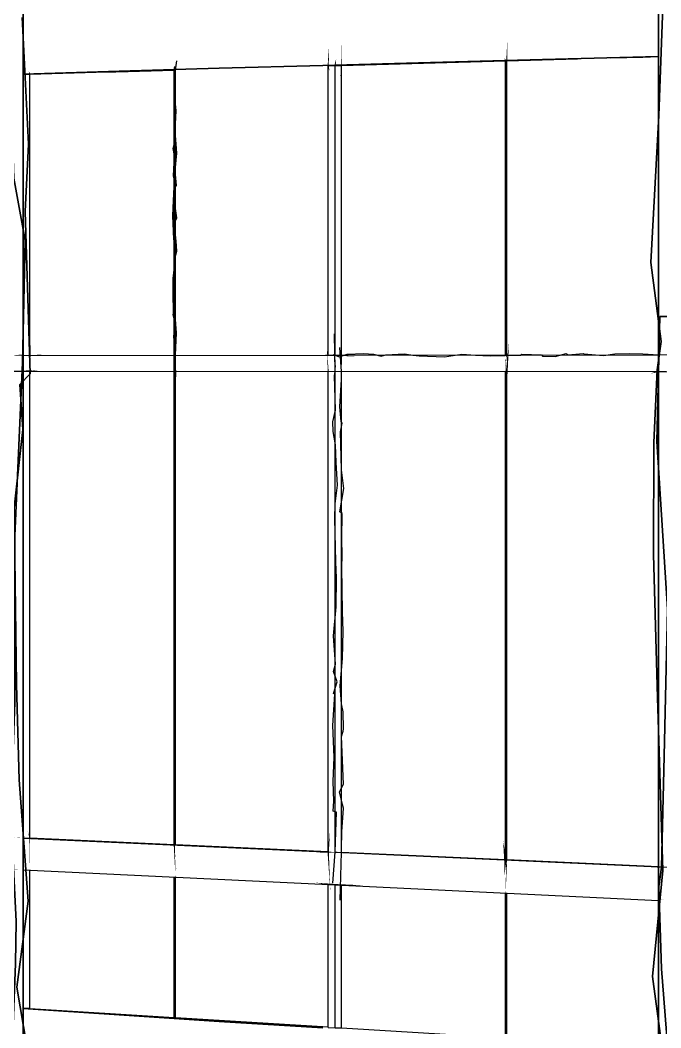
# Model space of a CAD drawing. Header units: inches. Extents: x -877 to 882, y -418 to 410.
# Drawn here: x -669.9 to -604.3, y -163.4 to -60.2 of the extents above; entities that cross this region are included whole.
import ezdxf

# ---------------------------------------------------------------- set-up
doc = ezdxf.new("R2010")
doc.units = ezdxf.units.IN
doc.header["$LTSCALE"] = 0.5
doc.header["$MEASUREMENT"] = 0
doc.layers.get('0').update_dxf_attribs({"lineweight": 18})
for name, color, linetype, lineweight in [('A-Glaz-Curt', 52, 'Continuous', 35), ('A-Glaz-Curt-Unit', 51, 'Continuous', 25), ('A-Wall', 113, 'Continuous', 35)]:
    doc.layers.add(name, color=color, linetype=linetype, lineweight=lineweight)

# ---------------------------------------------------------------- blocks, each defined once
blk = doc.blocks.new('*U12')
at = {"color": 7, "linetype": 'Continuous', "lineweight": -3}
for p, q in [((-637.64, -64.88), (-636.99, -64.89)), ((-609.4, -64.12), (-606.11, -64.03)), ((-606.11, -64.03), (-604.53, -63.98)), ((-662.09, -65.59), (-660.08, -65.53)), ((-660.08, -65.53), (-658.81, -65.5)), ((-658.81, -65.5), (-654.1, -65.36))]:
    blk.add_line(p, q, dxfattribs=at)
at = {"layer": 'A-Glaz-Curt', "color": 143, "linetype": 'Continuous', "lineweight": 35}
for p, q in [((-604.53, -201.32), (-604.53, 207.17)), ((-669.57, -195.25), (-669.57, 189.79)), ((-604.53, -63.96), (-604.53, -55.73)), ((-669.57, -65.77), (-669.57, -58.01)), ((-616.4, -64.27), (-604.53, -63.96)), ((-604.53, -63.96), (-604.53, -63.96)), ((-649.5, -65.18), (-638.88, -64.88)), ((-638.88, -64.88), (-627.85, -64.58)), ((-627.85, -64.58), (-616.4, -64.27)), ((-669.57, -65.77), (-659.73, -65.48)), ((-669.57, -65.77), (-668.89, -65.78)), ((-659.73, -65.48), (-649.5, -65.18)), ((-669.57, -161.46), (-668.89, -161.45)), ((-669.57, -169.22), (-669.57, -161.46)), ((-669.57, -161.46), (-659.73, -162.11)), ((-659.73, -162.11), (-649.5, -162.77)), ((-649.5, -162.77), (-638.88, -163.43))]:
    blk.add_line(p, q, dxfattribs=at)
at = {"layer": 'A-Glaz-Curt-Unit', "color": 143, "linetype": 'Continuous', "lineweight": 25}
for p, q in [((-638.34, -64.9), (-637.64, -64.88)), ((-638.34, -94.56), (-638.34, -64.9)), ((-637.64, -94.55), (-637.64, -64.88)), ((-620.2, -94.54), (-620.2, -64.42)), ((-620.2, -64.42), (-620.06, -64.42)), ((-620.06, -94.54), (-620.06, -64.42)), ((-654.1, -94.57), (-654.1, -65.36)), ((-654.1, -65.36), (-653.97, -65.36)), ((-653.97, -94.57), (-653.97, -65.36)), ((-669.53, -94.58), (-638.32, -94.56)), ((-669.53, -96.2), (-669.53, -94.58)), ((-638.34, -94.56), (-637.64, -94.55)), ((-638.34, -94.56), (-638.33, -94.56)), ((-637.64, -94.55), (-637.62, -94.55)), ((-637.62, -94.55), (-604.53, -94.53)), ((-604.53, -96.24), (-604.53, -94.53)), ((-604.53, -94.53), (-604.53, -94.53)), ((-669.53, -96.2), (-604.53, -96.24)), ((-654.1, -144.67), (-654.1, -96.21)), ((-653.97, -144.67), (-653.97, -96.21)), ((-638.34, -145.42), (-638.34, -96.22)), ((-637.64, -145.45), (-637.64, -96.22)), ((-620.2, -146.21), (-620.2, -96.23)), ((-620.06, -146.21), (-620.06, -96.23)), ((-604.53, -96.24), (-604.53, -96.24)), ((-669.53, -144.01), (-668.89, -143.99)), ((-669.53, -147.24), (-669.53, -144.01)), ((-669.53, -144.01), (-638.05, -145.44)), ((-654.1, -144.67), (-653.97, -144.67)), ((-637.64, -145.45), (-604.53, -146.96)), ((-620.2, -146.21), (-620.06, -146.21)), ((-669.53, -147.24), (-638.26, -148.75)), ((-604.53, -150.39), (-604.53, -146.96)), ((-604.53, -146.96), (-604.53, -146.96)), ((-654.1, -162.36), (-654.1, -147.99)), ((-653.97, -162.37), (-653.97, -147.99)), ((-638.34, -163.39), (-638.34, -148.75)), ((-638.26, -148.75), (-637.64, -148.78)), ((-637.64, -163.43), (-637.64, -148.78)), ((-637.64, -148.78), (-637.64, -148.78)), ((-637.64, -148.78), (-604.53, -150.39)), ((-620.2, -164.45), (-620.2, -149.63)), ((-620.06, -164.46), (-620.06, -149.64)), ((-604.53, -150.39), (-604.53, -150.39)), ((-654.1, -162.36), (-653.97, -162.37)), ((-638.34, -163.39), (-637.64, -163.43)), ((-637.64, -163.43), (-636.99, -163.42))]:
    blk.add_line(p, q, dxfattribs=at)
at = {"layer": 'A-Glaz-Curt-Unit', "color": 141, "linetype": 'Continuous', "lineweight": 25}
for p, q in [((-636.99, -64.89), (-620.2, -64.42)), ((-636.99, -94.55), (-636.99, -64.89)), ((-620.06, -64.42), (-612.82, -64.22)), ((-668.89, -65.78), (-662.09, -65.59)), ((-668.89, -94.58), (-668.89, -65.78)), ((-668.89, -143.99), (-668.89, -96.2)), ((-636.99, -145.44), (-636.99, -96.22)), ((-668.89, -143.99), (-654.1, -144.67)), ((-653.97, -144.67), (-638.34, -145.38)), ((-636.99, -145.44), (-620.2, -146.21)), ((-620.06, -146.21), (-604.53, -146.92)), ((-668.89, -161.45), (-668.89, -147.27)), ((-636.99, -163.42), (-636.99, -148.82)), ((-668.89, -161.45), (-654.1, -162.36)), ((-653.97, -162.37), (-638.34, -163.33)), ((-636.99, -163.42), (-620.2, -164.45))]:
    blk.add_line(p, q, dxfattribs=at)
blk = doc.blocks.new('New Napkin Sketch')
at = {"layer": 'A-Wall', "color": 143, "linetype": 'Continuous', "lineweight": 35}
for p, q in [((-604.53, -63.96), (-604.53, -55.73)), ((-669.57, -65.77), (-669.57, -58.01)), ((-616.4, -64.27), (-604.53, -63.96)), ((-604.53, -63.96), (-604.53, -63.96)), ((-649.5, -65.18), (-638.88, -64.88)), ((-638.88, -64.88), (-627.85, -64.58)), ((-627.85, -64.58), (-616.4, -64.27)), ((-669.57, -65.77), (-659.73, -65.48)), ((-669.57, -65.77), (-668.89, -65.78)), ((-659.73, -65.48), (-649.5, -65.18)), ((-669.57, -161.46), (-668.89, -161.45)), ((-669.57, -169.22), (-669.57, -161.46)), ((-669.57, -161.46), (-659.73, -162.11)), ((-659.73, -162.11), (-649.5, -162.77)), ((-649.5, -162.77), (-638.88, -163.43))]:
    blk.add_line(p, q, dxfattribs=at)
at = {"layer": 'A-Wall', "color": 143, "linetype": 'Continuous', "lineweight": 25}
for p, q in [((-638.34, -64.9), (-637.64, -64.88)), ((-620.2, -64.42), (-620.06, -64.42)), ((-654.1, -65.36), (-653.97, -65.36)), ((-669.53, -96.2), (-669.53, -94.58)), ((-638.34, -94.56), (-637.64, -94.55)), ((-638.34, -94.56), (-638.33, -94.56)), ((-637.64, -94.55), (-637.62, -94.55)), ((-604.53, -96.24), (-604.53, -94.53)), ((-604.53, -94.53), (-604.53, -94.53)), ((-604.53, -96.24), (-604.53, -96.24)), ((-669.53, -144.01), (-668.89, -143.99)), ((-669.53, -147.24), (-669.53, -144.01)), ((-654.1, -144.67), (-653.97, -144.67)), ((-620.2, -146.21), (-620.06, -146.21)), ((-604.53, -150.39), (-604.53, -146.96)), ((-604.53, -146.96), (-604.53, -146.96)), ((-654.1, -162.36), (-654.1, -147.99)), ((-653.97, -162.37), (-653.97, -147.99)), ((-638.34, -163.39), (-638.34, -148.75)), ((-638.26, -148.75), (-637.64, -148.78)), ((-637.64, -163.43), (-637.64, -148.78)), ((-637.64, -148.78), (-637.64, -148.78)), ((-620.2, -164.45), (-620.2, -149.63)), ((-620.06, -164.46), (-620.06, -149.64)), ((-604.53, -150.39), (-604.53, -150.39)), ((-654.1, -162.36), (-653.97, -162.37)), ((-638.34, -163.39), (-637.64, -163.43)), ((-637.64, -163.43), (-636.99, -163.42))]:
    blk.add_line(p, q, dxfattribs=at)
at = {"layer": 'A-Wall', "color": 7, "linetype": 'Continuous', "lineweight": -3}
for p, q in [((-637.64, -64.88), (-636.99, -64.89)), ((-609.4, -64.12), (-606.11, -64.03)), ((-606.11, -64.03), (-604.53, -63.98)), ((-662.09, -65.59), (-660.08, -65.53)), ((-660.08, -65.53), (-658.81, -65.5)), ((-658.81, -65.5), (-654.1, -65.36))]:
    blk.add_line(p, q, dxfattribs=at)
at = {"layer": 'A-Wall', "color": 141, "linetype": 'Continuous', "lineweight": 25}
for p, q in [((-636.99, -64.89), (-620.2, -64.42)), ((-620.06, -64.42), (-612.82, -64.22)), ((-668.89, -65.78), (-662.09, -65.59)), ((-668.89, -143.99), (-654.1, -144.67)), ((-653.97, -144.67), (-638.34, -145.38)), ((-636.99, -145.44), (-620.2, -146.21)), ((-620.06, -146.21), (-604.53, -146.92)), ((-668.89, -161.45), (-668.89, -147.27)), ((-636.99, -163.42), (-636.99, -148.82)), ((-668.89, -161.45), (-654.1, -162.36)), ((-653.97, -162.37), (-638.34, -163.33)), ((-636.99, -163.42), (-620.2, -164.45))]:
    blk.add_line(p, q, dxfattribs=at)
at = {"layer": 'A-Wall', "color": 143, "linetype": 'Continuous', "lineweight": 35, "extrusion": (0, 0, -1)}
for points in [[(603.6, -205.24), (603.74, -201.39), (603.36, -191.89), (602.87, -180.74), (603.83, -180.06), (603.71, -176.61), (604.61, -170.53), (603.23, -170), (604.21, -157.4), (604.5, -148.95), (604.21, -146.98), (603.94, -135.63), (603.6, -120.55), (604.69, -103.38), (604.38, -90.61), (603.43, -90.61), (603.02, -76.94), (602.91, -64.01), (603.36, -63.04), (603.21, -56.66)], [(604.73, -204.41), (604.53, -201.32), (605.22, -193.35), (604.74, -184.5), (604.83, -174.42), (603.64, -169.35), (605.15, -158.17), (604.08, -147.33), (604.61, -129.6), (605.03, -114.96), (605, -103.5), (604.64, -96.06), (604.24, -93.15), (605.3, -85.06), (604.5, -70), (603.86, -53.27)], [(669.13, -214.33), (669.57, -195.25), (668.75, -180.25), (668.85, -167.31), (670.22, -159.28), (669.06, -150.46), (669.99, -138.05), (670.25, -128.27), (670.49, -110.17), (669.62, -102.17), (669.9, -97.57), (668.86, -96.47), (669.35, -79.83), (669.03, -72.95), (669.66, -59.98)], [(670.12, -196.69), (670.19, -195.18), (670.17, -182.99), (671.02, -177.48), (670.17, -176.44), (670.82, -169.29), (670.35, -156.86), (670.28, -152.56), (670.82, -141.53), (670.42, -130.11), (670.46, -122.71), (670.42, -113.06), (669.65, -95.29), (669.35, -82.82), (670.53, -76.44), (670.92, -64.37), (670.81, -61.51), (670.62, -57.61)]]:
    blk.add_lwpolyline(points, dxfattribs=at)
at = {"layer": 'A-Wall', "color": 143, "linetype": 'Continuous', "lineweight": 25, "extrusion": (0, 0, -1)}
for points in [[(638.33, -95.41, 0, 0.00337, 0), (638.34, -94.56, 0.00337, 0, 0), (638.28, -92.97, 0, 0, 0), (638.27, -91.6, 0, 0, 0), (638.29, -89.7, 0, 0, 0), (638.34, -87.04, 0, 0, 0), (638.46, -85.24, 0, 0, 0), (638.47, -83.81, 0, 0, 0), (638.39, -81.78, 0, 0, 0), (638.26, -78.89, 0, 0, 0), (638.21, -77.36, 0, 0, 0), (638.37, -77.34, 0, 0, 0), (638.22, -75.76, 0, 0, 0), (638.25, -74.23, 0, 0, 0), (638.4, -71.49, 0, 0, 0), (638.27, -70.81, 0, 0, 0), (638.42, -69.95, 0, 0, 0), (638.37, -68.89, 0, 0, 0), (638.42, -68.26, 0, 0, 0), (638.36, -67.74, 0, 0, 0), (638.2, -65.52, 0, 0.115, 0), (638.34, -64.9, 0.115, 0, 0), (638.25, -62.85, 0, 0, 0)], [(619.94, -96.56, 0, 0.0752, 0), (620.06, -94.54, 0.0752, 0, 0), (619.94, -94.41, 0, 0, 0), (619.99, -91.63, 0, 0, 0), (619.94, -88.81, 0, 0, 0), (620.2, -86.99, 0, 0, 0), (620.06, -86.74, 0, 0, 0), (620.06, -86.1, 0, 0, 0), (620.1, -83.99, 0, 0, 0), (620.11, -82.84, 0, 0, 0), (619.97, -79.96, 0, 0, 0), (620.07, -76.95, 0, 0, 0), (620.05, -74.15, 0, 0, 0), (620.02, -71.32, 0, 0, 0), (620.01, -69.33, 0, 0, 0), (620.14, -69.18, 0, 0, 0), (620.02, -68.61, 0, 0, 0), (620, -67.54, 0, 0, 0), (619.99, -65.41, 0, 0, 0), (620.05, -65.21, 0, 0.1, 0), (620.06, -64.42, 0.1, 0, 0), (620.01, -62.46, 0, 0, 0)], [(637.52, -96.26, 0, 0.0418, 0), (637.64, -94.55, 0.0418, 0, 0), (637.67, -94.52, 0, 0, 0), (637.74, -91.86, 0, 0, 0), (637.51, -89.4, 0, 0, 0), (637.73, -88.87, 0, 0, 0), (637.53, -88.27, 0, 0, 0), (637.59, -86.95, 0, 0, 0), (637.65, -86.29, 0, 0, 0), (637.68, -83.34, 0, 0, 0), (637.74, -82.24, 0, 0, 0), (637.78, -80.1, 0, 0, 0), (637.68, -77.66, 0, 0, 0), (637.71, -77.43, 0, 0, 0), (637.5, -76.57, 0, 0, 0), (637.62, -76, 0, 0, 0), (637.54, -75.14, 0, 0, 0), (637.73, -74.69, 0, 0, 0), (637.71, -71.79, 0, 0, 0), (637.51, -68.83, 0, 0, 0), (637.56, -67.53, 0, 0, 0), (637.67, -66.09, 0, 0.14, 0), (637.64, -64.88, 0.14, 0, 0), (637.52, -64.21, 0, 0, 0)], [(620.26, -96.21, 0, 0.00872, 0), (620.2, -94.54, 0.00872, 0, 0), (620.21, -94.14, 0, 0, 0), (620.08, -91.22, 0, 0, 0), (620.06, -88.23, 0, 0, 0), (620.17, -86.93, 0, 0, 0), (620.07, -85.52, 0, 0, 0), (620.12, -85, 0, 0, 0), (620.18, -84.34, 0, 0, 0), (620.29, -82.42, 0, 0, 0), (620.12, -80.16, 0, 0, 0), (620.07, -79.34, 0, 0, 0), (620.08, -77.8, 0, 0, 0), (620.22, -75.34, 0, 0, 0), (620.09, -74.99, 0, 0, 0), (620.29, -73.78, 0, 0, 0), (620.24, -73.72, 0, 0, 0), (620.24, -70.96, 0, 0, 0), (620.14, -69.14, 0, 0, 0), (620.33, -69.1, 0, 0, 0), (620.17, -68.99, 0, 0, 0), (620.32, -68.25, 0, 0, 0), (620.19, -65.6, 0, 0.106, 0), (620.2, -64.42, 0.106, 0, 0), (620.28, -64.1, 0, 0, 0)], [(653.97, -148.03, 0, 0.118, 0), (654.1, -144.67, 0.118, 0, 0), (653.98, -143.93, 0, 0, 0), (654.23, -141.29, 0, 0, 0), (653.94, -137.49, 0, 0, 0), (654.13, -133.55, 0, 0, 0), (653.92, -130.76, 0, 0, 0), (654.07, -130.3, 0, 0, 0), (654.02, -126.04, 0, 0, 0), (654.03, -122.45, 0, 0, 0), (654.1, -121.57, 0, 0, 0), (653.86, -120.55, 0, 0, 0), (653.96, -117.67, 0, 0, 0), (653.98, -113.65, 0, 0, 0), (654.18, -110, 0, 0, 0), (654.26, -109.81, 0, 0, 0), (654.03, -107.41, 0, 0, 0), (654.22, -103.17, 0, 0, 0), (654.08, -101.87, 0, 0, 0), (654.01, -98.19, 0, 0.185, 0), (654.1, -96.21, 0.185, 0, 0), (654.02, -91.72, 0, 0, 0)], [(620.21, -150.46, 0, 0.0917, 0), (620.06, -146.21, 0.0917, 0, 0), (620.1, -141.43, 0, 0, 0), (620.01, -138.77, 0, 0, 0), (620.23, -136.15, 0, 0, 0), (620.11, -132.71, 0, 0, 0), (620.08, -130.86, 0, 0, 0), (619.87, -130.37, 0, 0, 0), (620.12, -127.02, 0, 0, 0), (619.91, -126.69, 0, 0, 0), (619.97, -122.68, 0, 0, 0), (620, -121.67, 0, 0, 0), (620.3, -119.4, 0, 0, 0), (620.09, -115.5, 0, 0, 0), (620.04, -114.46, 0, 0, 0), (620.01, -109.52, 0, 0, 0), (620.17, -109.37, 0, 0, 0), (620.12, -105.09, 0, 0, 0), (620, -101.1, 0, 0, 0), (620.1, -100.55, 0, 0, 0), (620.21, -98.85, 0, 0.188, 0), (620.06, -96.23, 0.188, 0, 0), (619.82, -93.19, 0, 0, 0)], [(700.21, -94.56, 0, 0.0883, 0), (699.65, -94.61, 0.0883, 0, 0), (698.4, -94.62, 0, 0, 0), (697.66, -94.66, 0, 0, 0), (696.38, -94.58, 0, 0, 0), (695.3, -94.58, 0, 0, 0), (694.56, -94.66, 0, 0, 0), (692.74, -94.59, 0, 0, 0), (691.37, -94.73, 0, 0, 0), (688.76, -94.47, 0, 0, 0), (688.43, -94.61, 0, 0, 0), (688.07, -94.64, 0, 0, 0), (686.32, -94.6, 0, 0, 0), (684.31, -94.54, 0, 0, 0), (681.56, -94.72, 0, 0, 0), (679.14, -94.69, 0, 0, 0), (677.54, -94.46, 0, 0, 0), (677.52, -94.58, 0, 0, 0), (675.46, -94.52, 0, 0, 0), (674.89, -94.7, 0, 0, 0), (674.38, -94.65, 0, 0, 0), (672.7, -94.52, 0, 0.081, 0), (672.07, -94.59, 0.081, 0, 0), (669.4, -94.51, 0, 0, 0)], [(671.38, -94.55, 0, 0.0781, 0), (669.53, -94.58, 0.0781, 0, 0), (667.55, -94.51, 0, 0, 0), (666.87, -94.62, 0, 0, 0), (664.59, -94.45, 0, 0, 0), (661.76, -94.5, 0, 0, 0), (658.71, -94.44, 0, 0, 0), (658.44, -94.62, 0, 0, 0), (657.15, -94.57, 0, 0, 0), (656.16, -94.54, 0, 0, 0), (655.52, -94.46, 0, 0, 0), (653.67, -94.61, 0, 0, 0), (652.51, -94.43, 0, 0, 0), (651.23, -94.56, 0, 0, 0), (648.42, -94.46, 0, 0, 0), (645.76, -94.64, 0, 0, 0), (644.03, -94.44, 0, 0, 0), (643.2, -94.54, 0, 0, 0), (642.05, -94.7, 0, 0, 0), (639.73, -94.52, 0, 0, 0), (639.34, -94.5, 0, 0, 0), (639.2, -94.55, 0, 0.115, 0), (638.32, -94.56, 0.115, 0, 0), (635.26, -94.68, 0, 0, 0)], [(653.89, -147.73, 0, 0.00901, 0), (653.97, -144.67, 0.00901, 0, 0), (653.94, -142, 0, 0, 0), (654.01, -141.9, 0, 0, 0), (653.88, -140.16, 0, 0, 0), (653.95, -135.38, 0, 0, 0), (654.16, -131.74, 0, 0, 0), (653.97, -129.67, 0, 0, 0), (653.82, -129.54, 0, 0, 0), (653.96, -125.17, 0, 0, 0), (653.98, -124.76, 0, 0, 0), (654.2, -124.05, 0, 0, 0), (653.75, -122.87, 0, 0, 0), (654.04, -119.46, 0, 0, 0), (654.14, -118.08, 0, 0, 0), (654.01, -115.73, 0, 0, 0), (653.86, -112.25, 0, 0, 0), (653.87, -109.63, 0, 0, 0), (654.09, -105.54, 0, 0, 0), (653.96, -101.81, 0, 0, 0), (653.98, -98.83, 0, 0.169, 0), (653.97, -96.21, 0.169, 0, 0), (654.12, -94.76, 0, 0, 0)], [(638.12, -149.55, 0, 0.135, 0), (638.34, -145.42, 0.135, 0, 0), (638.14, -143.25, 0, 0, 0), (638.14, -141.22, 0, 0, 0), (638.32, -140.05, 0, 0, 0), (638.25, -136.76, 0, 0, 0), (638.1, -135.36, 0, 0, 0), (638.39, -133.17, 0, 0, 0), (638.47, -131.37, 0, 0, 0), (638.13, -127.02, 0, 0, 0), (638.48, -122.87, 0, 0, 0), (638.38, -118.73, 0, 0, 0), (638.17, -116.01, 0, 0, 0), (638.38, -115.51, 0, 0, 0), (638.49, -115.43, 0, 0, 0), (638.24, -112.66, 0, 0, 0), (638.32, -110.76, 0, 0, 0), (638.51, -110.45, 0, 0, 0), (638.3, -110.21, 0, 0, 0), (638.11, -105.45, 0, 0, 0), (638.19, -104.12, 0, 0, 0), (638.53, -103.06, 0, 0, 0), (638.3, -99.23, 0, 0.102, 0), (638.34, -96.22, 0.102, 0, 0), (638.46, -93.97, 0, 0, 0)], [(620.29, -147.78, 0, 0.242, 0), (620.2, -146.21, 0.242, 0, 0), (620.43, -144.31, 0, 0, 0), (620.1, -141.43, 0, 0, 0), (620.1, -141.08, 0, 0, 0), (619.96, -139.32, 0, 0, 0), (620.42, -134.66, 0, 0, 0), (620.15, -131.07, 0, 0, 0), (620.24, -127.84, 0, 0, 0), (620.17, -124.59, 0, 0, 0), (620.45, -120.6, 0, 0, 0), (619.97, -116.76, 0, 0, 0), (620.28, -112.42, 0, 0, 0), (620.18, -110.4, 0, 0, 0), (620.44, -110.25, 0, 0, 0), (620.07, -109.64, 0, 0, 0), (620.31, -108.59, 0, 0, 0), (620.44, -106.61, 0, 0, 0), (620.02, -105.33, 0, 0, 0), (619.96, -102.65, 0, 0, 0), (620.13, -99.18, 0, 0, 0), (620.19, -96.27, 0, 0.048, 0), (620.2, -96.23, 0.048, 0, 0), (620.09, -93.95, 0, 0, 0)], [(672.36, -96.11, 0, 0.13, 0), (669.53, -96.2, 0.13, 0, 0), (667.89, -96.06, 0, 0, 0), (661.62, -95.99, 0, 0, 0), (659.59, -96.1, 0, 0, 0), (655.48, -96.09, 0, 0, 0), (655.26, -95.94, 0, 0, 0), (650.77, -96.52, 0, 0, 0), (645.5, -96.32, 0, 0, 0), (640.36, -96.24, 0, 0, 0), (637.76, -96.47, 0, 0, 0), (633.14, -96.24, 0, 0, 0), (628.51, -96.3, 0, 0, 0), (623.32, -96.53, 0, 0, 0), (623.09, -96.05, 0, 0, 0), (622.1, -96.33, 0, 0, 0), (615.99, -96.02, 0, 0, 0), (615.46, -96.25, 0, 0, 0), (611.06, -96.02, 0, 0, 0), (605.35, -96.43, 0, 0.151, 0), (604.53, -96.24, 0.151, 0, 0), (600.43, -96.3, 0, 0, 0)], [(672.09, -143.85, 0, 0.0212, 0), (669.53, -144.01, 0.0212, 0, 0), (667.71, -144.14, 0, 0, 0), (666.9, -144.13, 0, 0, 0), (665.23, -144.17, 0, 0, 0), (662.2, -144.41, 0, 0, 0), (661.48, -144.48, 0, 0, 0), (661.03, -144.25, 0, 0, 0), (659.12, -144.57, 0, 0, 0), (657.33, -144.59, 0, 0, 0), (655.6, -144.57, 0, 0, 0), (655.12, -144.79, 0, 0, 0), (652.36, -144.81, 0, 0, 0), (650.89, -144.88, 0, 0, 0), (649.31, -144.89, 0, 0, 0), (649.11, -144.8, 0, 0, 0), (647.05, -145.01, 0, 0, 0), (644.24, -145.26, 0, 0, 0), (641.76, -145.15, 0, 0, 0), (639.97, -145.46, 0, 0, 0), (639.64, -145.51, 0, 0.0716, 0), (638.05, -145.44, 0.0716, 0, 0), (637.52, -145.49, 0, 0, 0)], [(637.76, -145.59, 0, 0.108, 0), (637.64, -145.45, 0.108, 0, 0), (634.8, -145.57, 0, 0, 0), (632.36, -145.57, 0, 0, 0), (631.56, -145.82, 0, 0, 0), (631.37, -145.7, 0, 0, 0), (628.12, -145.77, 0, 0, 0), (626.51, -146.11, 0, 0, 0), (624.3, -146.03, 0, 0, 0), (624.3, -146.17, 0, 0, 0), (621.01, -146.17, 0, 0, 0), (618.25, -146.33, 0, 0, 0), (617.54, -146.44, 0, 0, 0), (614.24, -146.62, 0, 0, 0), (611.48, -146.57, 0, 0, 0), (609.48, -146.68, 0, 0, 0), (606.64, -146.8, 0, 0.139, 0), (604.53, -146.96, 0.139, 0, 0), (602.39, -147, 0, 0, 0)], [(670.7, -147.26, 0, 0.0159, 0), (669.53, -147.24, 0.0159, 0, 0), (666.69, -147.44, 0, 0, 0), (664.24, -147.38, 0, 0, 0), (663.92, -147.51, 0, 0, 0), (661.59, -147.47, 0, 0, 0), (658.53, -147.91, 0, 0, 0), (657.29, -147.97, 0, 0, 0), (655.96, -147.88, 0, 0, 0), (655.75, -147.85, 0, 0, 0), (654.53, -148.01, 0, 0, 0), (653.59, -147.95, 0, 0, 0), (652.83, -147.92, 0, 0, 0), (650.53, -148.09, 0, 0, 0), (650.17, -148.12, 0, 0, 0), (647.06, -148.29, 0, 0, 0), (644.84, -148.33, 0, 0, 0), (641.97, -148.46, 0, 0, 0), (641.19, -148.56, 0, 0, 0), (639.92, -148.79, 0, 0.0405, 0), (638.26, -148.75, 0.0405, 0, 0), (636.87, -148.91, 0, 0, 0)], [(639.73, -148.56, 0, 0.146, 0), (637.64, -148.78, 0.146, 0, 0), (634.7, -148.84, 0, 0, 0), (632.45, -149.19, 0, 0, 0), (629.92, -149.06, 0, 0, 0), (627.15, -149.21, 0, 0, 0), (626.9, -149.16, 0, 0, 0), (625.99, -149.36, 0, 0, 0), (623.91, -149.56, 0, 0, 0), (623.28, -149.41, 0, 0, 0), (621.25, -149.43, 0, 0, 0), (618.23, -149.59, 0, 0, 0), (617.29, -149.76, 0, 0, 0), (614.32, -149.89, 0, 0, 0), (612.57, -150.14, 0, 0, 0), (610.95, -150.18, 0, 0, 0), (609.24, -150.2, 0, 0, 0), (608.11, -150.1, 0, 0, 0), (606.59, -150.12, 0, 0, 0), (604.89, -150.39, 0, 0.0369, 0), (604.53, -150.39, 0.0369, 0, 0), (603.79, -150.26, 0, 0, 0)]]:
    blk.add_lwpolyline(points, format="xyseb", dxfattribs=at)
at = {"layer": 'A-Wall', "color": 141, "linetype": 'Continuous', "lineweight": 25, "extrusion": (0, 0, -1)}
for points in [[(636.98, -96.92, 0, 0.146, 0), (636.99, -94.55, 0.146, 0, 0), (636.92, -93.05, 0, 0, 0), (637.09, -90.68, 0, 0, 0), (636.91, -90.16, 0, 0, 0), (637.12, -87.26, 0, 0, 0), (637.14, -86.54, 0, 0, 0), (637.1, -85.05, 0, 0, 0), (637.06, -84.7, 0, 0, 0), (636.93, -84.47, 0, 0, 0), (637.03, -84.38, 0, 0, 0), (637.06, -81.77, 0, 0, 0), (637.13, -79.59, 0, 0, 0), (637.03, -78.88, 0, 0, 0), (637.09, -76.12, 0, 0, 0), (637.04, -74.28, 0, 0, 0), (637.05, -73.83, 0, 0, 0), (637.13, -71.3, 0, 0, 0), (637.02, -70.08, 0, 0, 0), (636.86, -69.3, 0, 0, 0), (637.02, -68.11, 0, 0, 0), (637.1, -66.17, 0, 0.0571, 0), (636.99, -64.89, 0.0571, 0, 0), (637.03, -62.08, 0, 0, 0)], [(668.9, -97.12, 0, 0.0483, 0), (668.89, -94.58, 0.0483, 0, 0), (668.82, -92.89, 0, 0, 0), (668.95, -90.53, 0, 0, 0), (668.97, -90.34, 0, 0, 0), (668.9, -89.66, 0, 0, 0), (668.85, -86.79, 0, 0, 0), (668.86, -86.14, 0, 0, 0), (669.01, -84.7, 0, 0, 0), (668.78, -84.06, 0, 0, 0), (668.83, -83.74, 0, 0, 0), (668.88, -82.57, 0, 0, 0), (668.8, -80.96, 0, 0, 0), (668.97, -78.21, 0, 0, 0), (668.77, -76.88, 0, 0, 0), (668.98, -75.88, 0, 0, 0), (668.96, -75.11, 0, 0, 0), (668.88, -74.02, 0, 0, 0), (668.85, -72.73, 0, 0, 0), (668.93, -69.96, 0, 0, 0), (669, -69.14, 0, 0, 0), (668.79, -67.7, 0, 0, 0), (668.93, -67.19, 0, 0.102, 0), (668.89, -65.78, 0.102, 0, 0), (669, -65.46, 0, 0, 0)], [(668.9, -147.37, 0, 0.0743, 0), (668.89, -143.99, 0.0743, 0, 0), (669.12, -143.29, 0, 0, 0), (668.87, -143.09, 0, 0, 0), (668.81, -142.09, 0, 0, 0), (668.68, -140.44, 0, 0, 0), (668.76, -138.23, 0, 0, 0), (668.96, -134.25, 0, 0, 0), (668.87, -130.54, 0, 0, 0), (668.95, -128, 0, 0, 0), (668.87, -123.96, 0, 0, 0), (669.08, -123.74, 0, 0, 0), (668.77, -121.7, 0, 0, 0), (668.7, -116.96, 0, 0, 0), (668.92, -114.53, 0, 0, 0), (668.67, -110.9, 0, 0, 0), (668.84, -109.49, 0, 0, 0), (668.95, -106.01, 0, 0, 0), (668.67, -103.82, 0, 0, 0), (668.87, -100.94, 0, 0, 0), (668.93, -98.53, 0, 0, 0), (668.92, -98.26, 0, 0.103, 0), (668.89, -96.2, 0.103, 0, 0), (668.8, -93.09, 0, 0, 0)]]:
    blk.add_lwpolyline(points, format="xyseb", dxfattribs=at)
at = {"layer": 'A-Wall', "color": 143, "linetype": 'Continuous', "lineweight": 25, "extrusion": (0, 0, -1)}
for points in [[(654.07, -97.43), (654.1, -94.57), (654.02, -93.59), (654, -93.23), (654.16, -92.77), (654.07, -91.56), (654.1, -90.81), (654.21, -90.41), (654.19, -90.21), (654.22, -88.14), (654.22, -86.71), (654.01, -84.96), (653.98, -83.5), (654.15, -82.69), (654.25, -80.29), (654.2, -79.47), (654.08, -76.61), (654.17, -76.21), (654.06, -74.1), (654.2, -73.4), (654.11, -73), (654, -71.96), (654.08, -70.66), (654.01, -68.03), (654.1, -65.57), (654.1, -65.36), (654.04, -64.99)], [(653.98, -96.58), (653.97, -94.57), (653.86, -92.26), (654.07, -89.53), (654, -88.91), (654.03, -86.07), (654.1, -85.97), (654.04, -84.66), (653.85, -83.92), (653.91, -82.87), (654, -81.86), (654.11, -81.12), (653.83, -80.48), (653.98, -79.55), (654, -78.61), (654.07, -77.44), (653.87, -77.17), (654.01, -75.68), (653.84, -73.87), (654.02, -71.59), (653.91, -69.54), (654.05, -68.09), (654.02, -67.57), (654.08, -67.16), (653.97, -65.36), (653.84, -64.4)], [(637.88, -148.61), (637.64, -145.45), (637.5, -141.36), (637.83, -141.23), (637.77, -140.21), (637.84, -138.21), (637.74, -135.73), (637.86, -132.49), (637.67, -129.28), (637.79, -129.2), (637.42, -128.02), (637.81, -126.94), (637.58, -126.2), (637.78, -123.29), (637.52, -120.34), (637.48, -117.39), (637.55, -115.71), (637.65, -111.29), (637.63, -109.79), (637.4, -107.87), (637.52, -105.53), (637.6, -103.73), (637.84, -102.38), (637.88, -101.37), (637.58, -100.18), (637.68, -96.64), (637.64, -96.22), (637.7, -92.36)], [(637.87, -94.49), (637.62, -94.55), (637.23, -94.71), (636.4, -94.44), (634.73, -94.39), (633.69, -94.46), (632.92, -94.65), (632.45, -94.52), (630.51, -94.41), (629.66, -94.57), (629.03, -94.62), (626.44, -94.71), (624.67, -94.44), (623.25, -94.55), (621.74, -94.63), (618.65, -94.54), (618.53, -94.44), (616.51, -94.52), (616.39, -94.66), (615.1, -94.7), (613.97, -94.37), (613.78, -94.53), (612.25, -94.38), (612.18, -94.41), (610.15, -94.58), (608.98, -94.4), (607.54, -94.37), (606.13, -94.41), (604.53, -94.53), (601.26, -94.4)], [(672.07, -96.2), (669.47, -96.19)]]:
    blk.add_lwpolyline(points, dxfattribs=at)
at = {"layer": 'A-Wall', "color": 141, "linetype": 'Continuous', "lineweight": 25, "extrusion": (0, 0, -1)}
blk.add_lwpolyline([(637.11, -150.36), (636.99, -145.44), (636.99, -145.14), (636.94, -143.35), (636.78, -140.95), (636.86, -140.55), (637.17, -139.28), (636.78, -138.49), (636.98, -133.6), (636.82, -133.04), (636.77, -132.8), (636.82, -131.07), (636.97, -130.24), (637.1, -128.4), (636.86, -125.62), (636.81, -122.8), (636.86, -120.84), (636.95, -116.27), (636.92, -115.09), (636.93, -113.32), (636.92, -110.78), (637.14, -110.61), (636.75, -108.2), (636.99, -106.3), (637.08, -102.39), (636.91, -101.53), (637, -101.34), (637.15, -99.86), (636.97, -97.05), (636.99, -96.22), (637.16, -93.76)], dxfattribs=at)

msp = doc.modelspace()

# ---------------------------------------------------------------- block references
msp.add_blockref('New Napkin Sketch', (0, 0))
at = {"color": 7, "linetype": 'Continuous', "lineweight": -3}
msp.add_blockref('*U12', (0, 0), dxfattribs=at)

doc.saveas('drawing.dxf')
